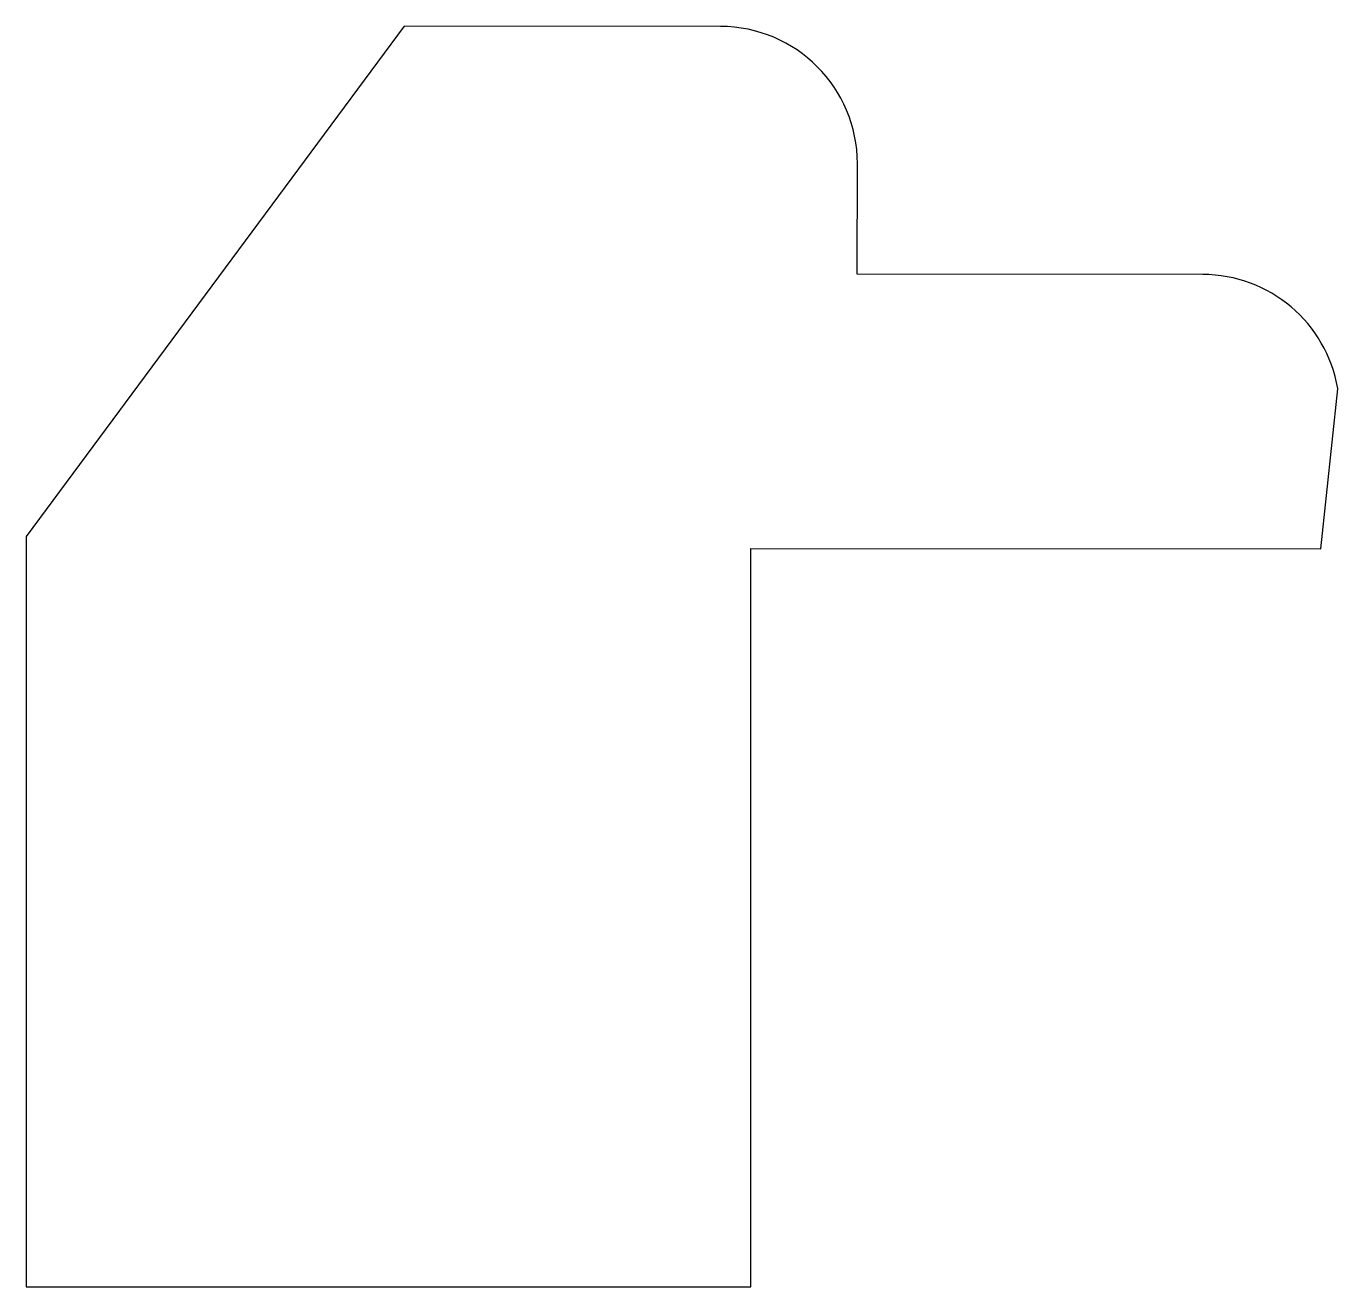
# Model space of a CAD drawing. Header units: millimetres. Extents: x -1.85 to 1.85, y -1.78 to 1.78.
import ezdxf

# ---------------------------------------------------------------- set-up
doc = ezdxf.new("R2010")
doc.units = ezdxf.units.MM
doc.layers.get('0').update_dxf_attribs({"linetype": 'CONTINUOUS'})

msp = doc.modelspace()

# ---------------------------------------------------------------- linework, layer by layer
for p, q in [((-0.7846, 1.7814), (-1.8532, 0.3388)), ((0.1087, 1.7807), (-0.7846, 1.7814)), ((0.4957, 1.0804), (0.4959, 1.3929)), ((1.4718, 1.0797), (0.4957, 1.0804)), ((1.8054, 0.3044), (1.8536, 0.757)), ((-1.8532, 0.3388), (-1.8532, -1.7813)), ((0.1946, -1.7814), (0.1946, 0.3056)), ((0.1946, 0.3056), (1.8054, 0.3044)), ((-1.8532, -1.7813), (0.1946, -1.7814))]:
    msp.add_line(p, q)
for centre, start in [((0.1084, 1.3932), -0.0442), ((1.4715, 0.6922), 9.634)]:
    msp.add_arc(centre, 0.3875, start, 89.9558)

doc.saveas('drawing.dxf')
